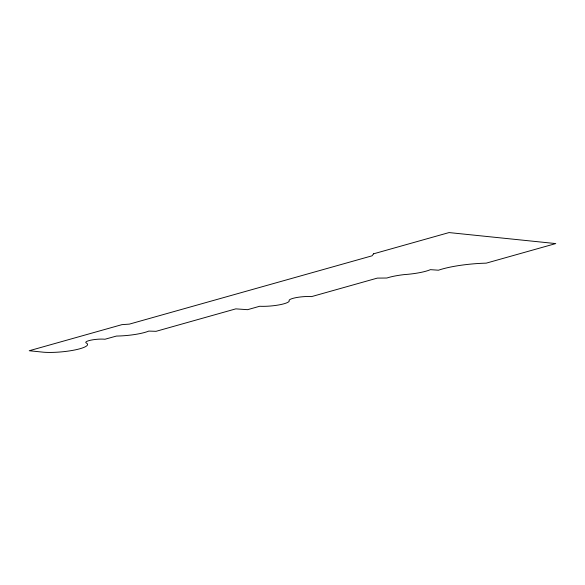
<?xml version="1.0" encoding="UTF-8"?>
<svg xmlns="http://www.w3.org/2000/svg" width="585" height="585" viewBox="0 0 585 585"><rect width="100%" height="100%" fill="white"/><g stroke="black" fill="none" stroke-linecap="round" stroke-linejoin="round"><path stroke-width="0.88" d="M373.574 253.817L372.053 255.813L129.387 324.119L121.929 324.646L29.25 350.737L43.78 352.236A26.91 5.133 -5.1 0 0 75.502 349.823A26.91 5.133 -5.1 0 0 86.536 343.146A11.29 2.157 -5.1 0 1 90.821 340.17A11.29 2.157 -5.1 0 1 104.964 339.241L116.452 336.061A26.844 5.126 -5.1 0 0 148.795 331.081L156.049 331.322L235.814 308.865L247.55 309.684L259.711 306.255A18.713 3.568 -5.1 0 0 278.796 304.939A18.713 3.568 -5.1 0 0 289.275 300.953A13.616 2.596 -5.1 0 1 295.959 297.655A13.616 2.596 -5.1 0 1 311.549 296.617L377.318 278.109L386.853 278.021A27.159 5.185 -5.1 0 1 404.257 274.599A27.173 5.185 -5.1 0 0 430.392 269.656L438.457 270.211A43.275 8.256 -5.1 0 1 486.23 263.148L555.75 243.579L449.046 232.574L373.574 253.817"/></g></svg>
